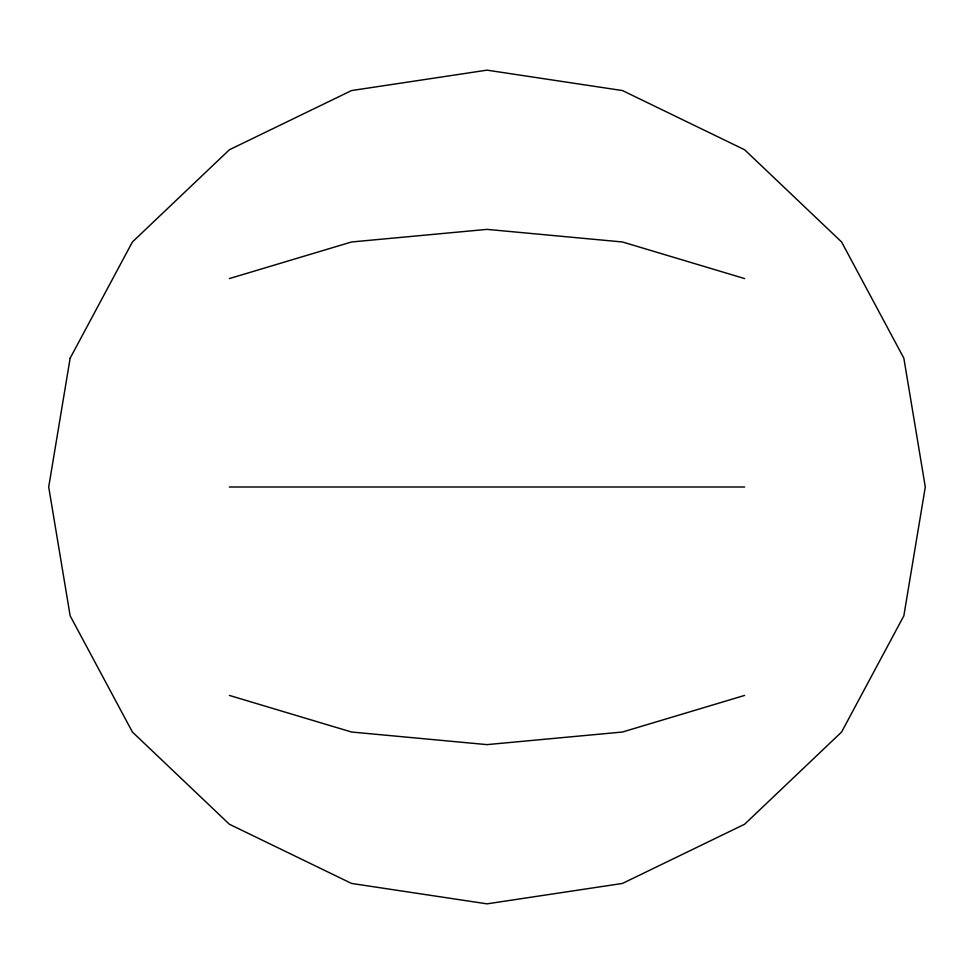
<?xml version="1.0" encoding="UTF-8"?>
<svg xmlns="http://www.w3.org/2000/svg" width="974" height="974" viewBox="0 0 974 974"><rect width="100%" height="100%" fill="white"/><g stroke="black" fill="none" stroke-linecap="round" stroke-linejoin="round"><path stroke-width="1.46" d="M229.377 278.576L351.553 241.978L487 229.377L622.447 241.978L744.623 278.576M744.623 695.424L622.447 732.022L487 744.623L351.553 732.022L229.377 695.424M229.377 487L744.623 487M70.152 358.188L48.7 487L70.152 615.812L132.403 732.022L229.377 824.235L351.553 883.442L487 903.848L622.447 883.442L744.623 824.235L841.597 732.022L903.848 615.812L925.3 487L903.848 358.188L841.597 241.978L744.623 149.765L622.447 90.558L487 70.152L351.553 90.558L229.377 149.765L132.403 241.978L70.152 358.188"/></g></svg>
